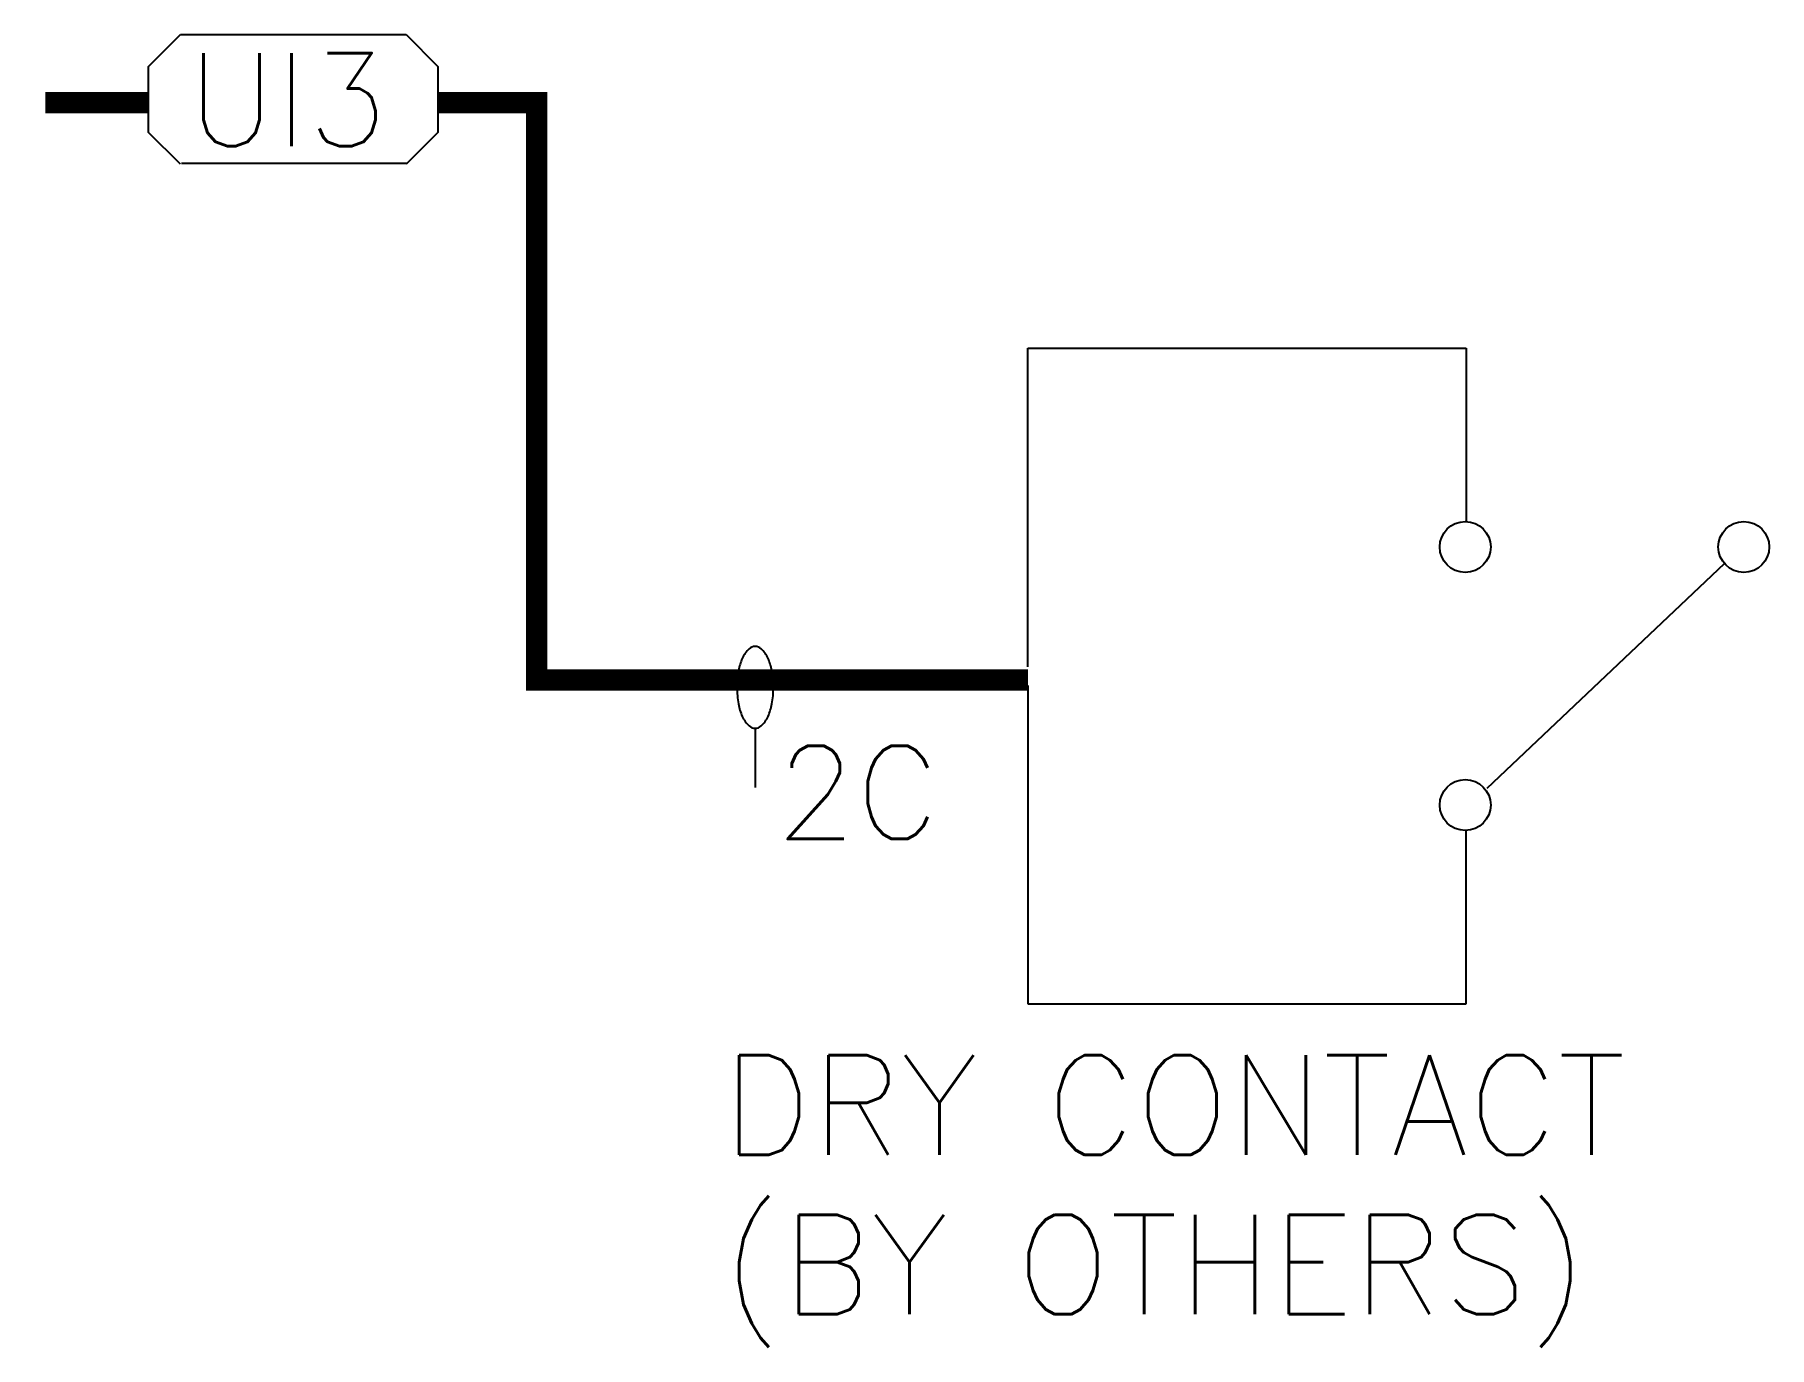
# Model space of a CAD drawing. Extents: x 608 to 764, y 682 to 800.
import ezdxf

# ---------------------------------------------------------------- set-up
doc = ezdxf.new("R2010")
doc.units = 0
doc.header["$LTSCALE"] = 96
doc.header["$MEASUREMENT"] = 0
doc.layers.get('0').update_dxf_attribs({"linetype": 'CONTINUOUS'})
doc.layers.add('HEA', color=4, linetype='CONTINUOUS')
doc.styles.get("Standard").update_dxf_attribs({"font": 'ROMANS'})

msp = doc.modelspace()

# ---------------------------------------------------------------- linework, layer by layer
at = {"linetype": 'Continuous'}
for p, q in [((697.45, 743.25), (697.45, 771.77)), ((697.45, 771.77), (736.7, 771.77)), ((736.7, 771.77), (736.7, 756.32)), ((738.59, 732.39), (759.84, 752.5)), ((697.45, 741.59), (697.45, 713.07)), ((736.7, 713.07), (736.7, 728.52)), ((697.45, 713.07), (736.7, 713.07))]:
    msp.add_line(p, q, dxfattribs=at)
at = {"color": 7}
msp.add_line((673.03, 737.74), (673.03, 732.45), dxfattribs=at)
at = {"linetype": 'Continuous', "const_width": 1.9}
for points in [[(609.45, 793.76), (618.7, 793.76)], [(644.61, 793.76), (653.45, 793.76), (653.45, 742.06), (697.45, 742.06)]]:
    msp.add_lwpolyline(points, dxfattribs=at)
at = {"color": 7}
msp.add_lwpolyline([(673.03, 737.74, 0.189716), (673.56, 737.95, 0.100949), (674.18, 738.81, 0.059135), (674.52, 739.92, 0.045568), (674.66, 741.41, 0.045568), (674.52, 742.9, 0.059135), (674.18, 744, 0.100949), (673.56, 744.86, 0.189716), (673.03, 745.07, 0.189716), (672.49, 744.86, 0.100949), (671.87, 744, 0.059135), (671.53, 742.9, 0.045568), (671.4, 741.41, 0.045568), (671.53, 739.92, 0.059135), (671.87, 738.81, 0.100949), (672.49, 737.95, 0.189716)], format="xyb", close=True, dxfattribs=at)
at = {"linetype": 'Continuous'}
for centre in [(736.62, 753.98), (761.57, 753.98), (736.62, 730.87)]:
    msp.add_circle(centre, 2.28, dxfattribs=at)
at = {"layer": 'HEA', "color": 7}
for p, q in [((618.7, 797.01), (621.55, 799.86)), ((621.55, 799.86), (641.76, 799.86)), ((641.76, 799.86), (644.61, 797.01)), ((618.7, 791.1), (618.7, 797.01)), ((644.61, 797.01), (644.61, 791.1)), ((621.55, 788.25), (618.7, 791.1)), ((644.61, 791.1), (641.76, 788.25)), ((641.85, 788.31), (621.64, 788.31))]:
    msp.add_line(p, q, dxfattribs=at)

# ---------------------------------------------------------------- texts
at = {"color": 7}
for s, height, p in [('UI3', 8.351, (622.2, 789.86)), ('2C', 8.351, (674.87, 727.83)), ('DRY CONTACT', 8.9074, (670.06, 699.55)), ('(BY OTHERS)', 8.9074, (670.06, 685.28))]:
    msp.add_text(s, height=height, dxfattribs=at).set_placement(p)

doc.saveas('drawing.dxf')
